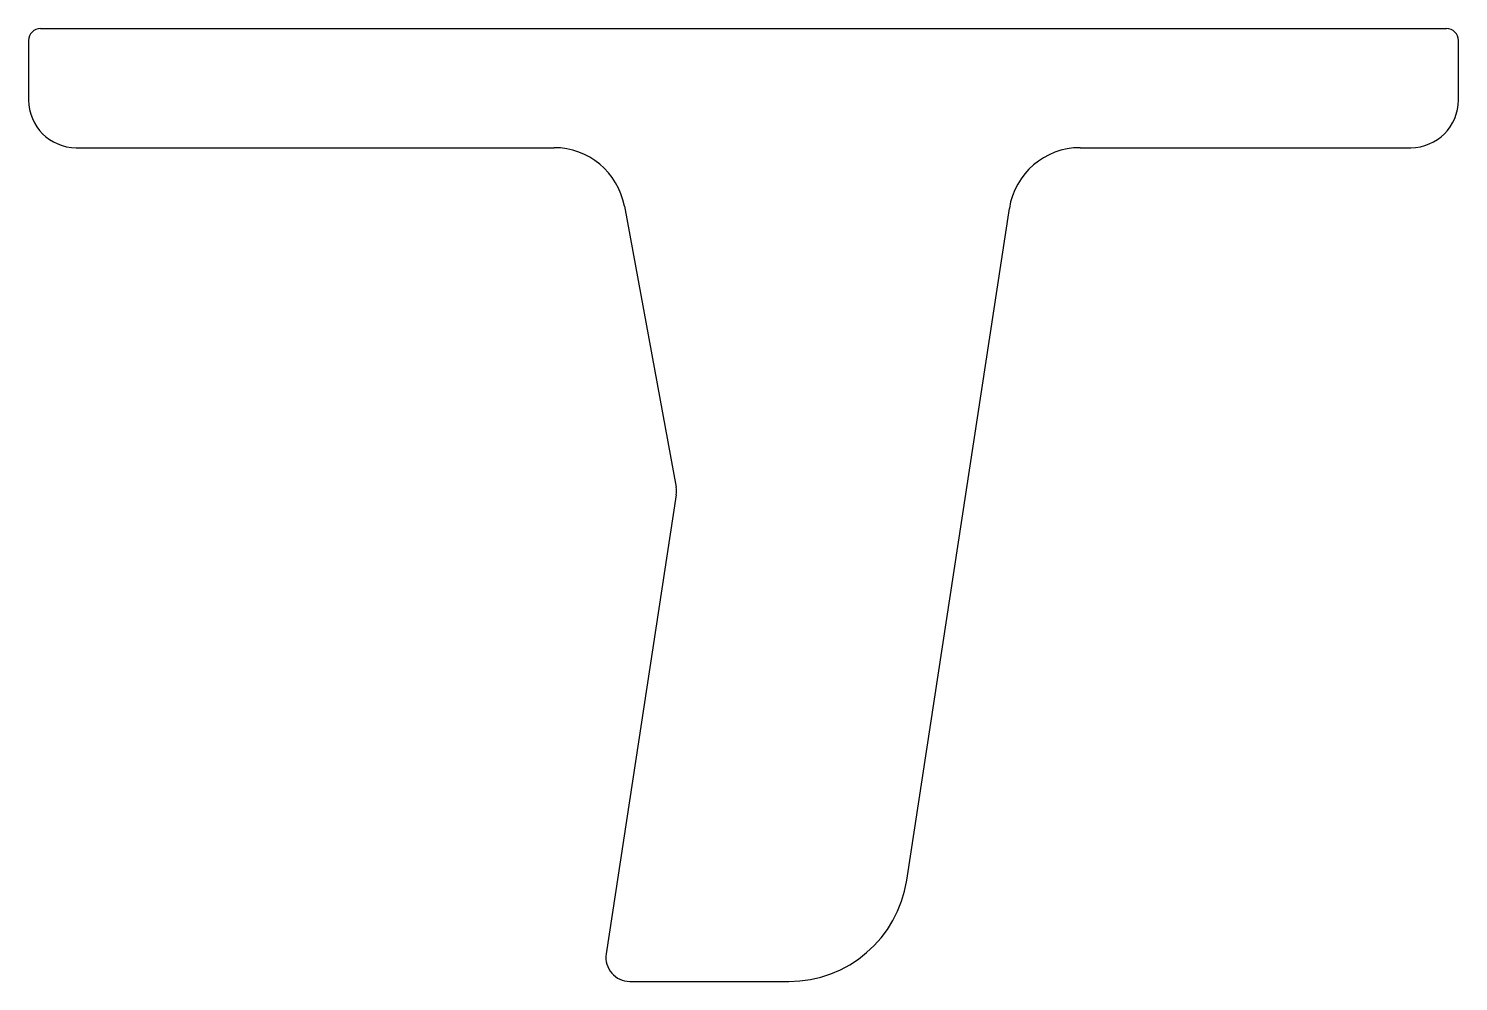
# Model space of a CAD drawing. Extents: x 2912.7 to 2972.7, y 1704.9 to 1744.9.
import ezdxf

# ---------------------------------------------------------------- set-up
doc = ezdxf.new("R2010")
doc.units = 0
doc.layers.get('0').update_dxf_attribs({"linetype": 'CONTINUOUS'})

msp = doc.modelspace()

# ---------------------------------------------------------------- linework, layer by layer
for p, q in [((2913.182, 1744.894), (2972.182, 1744.894)), ((2912.682, 1744.394), (2912.682, 1741.894)), ((2972.682, 1741.894), (2972.682, 1744.394)), ((2914.682, 1739.894), (2934.731, 1739.894)), ((2956.804, 1739.894), (2970.682, 1739.894)), ((2937.682, 1737.438), (2939.857, 1725.648)), ((2949.531, 1709.139), (2953.838, 1737.347)), ((2939.862, 1725.315), (2936.92, 1706.045)), ((2937.908, 1704.894), (2944.589, 1704.894))]:
    msp.add_line(p, q)
for centre, radius, start, end in [((2913.182, 1744.394), 0.5, 90, 180), ((2972.182, 1744.394), 0.5, 0, 90), ((2914.682, 1741.894), 2, 180, 270), ((2970.682, 1741.894), 2, 270, 360), ((2934.731, 1736.894), 3, 10.454, 90), ((2956.804, 1736.894), 3, 90, 171.31901), ((2938.874, 1725.466), 1, 351.31901, 10.454), ((2944.589, 1709.894), 5, 270, 351.31901), ((2937.908, 1705.894), 1, 171.31901, 270)]:
    msp.add_arc(centre, radius, start, end)

doc.saveas('drawing.dxf')
